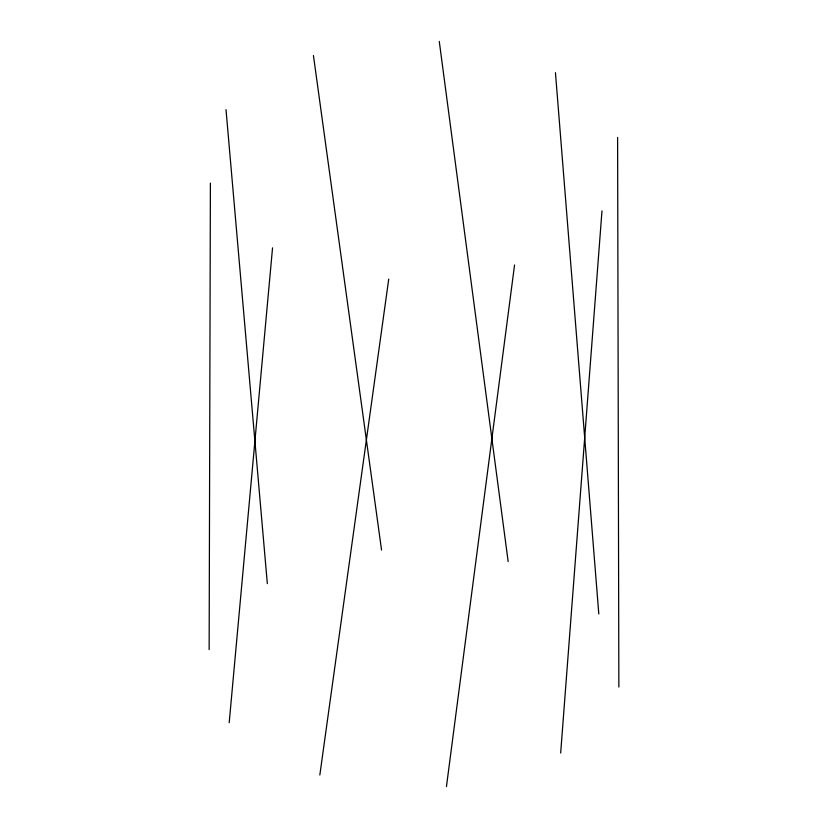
<?xml version="1.0" encoding="UTF-8"?>
<svg xmlns="http://www.w3.org/2000/svg" width="828" height="828" viewBox="0 0 828 828"><rect width="100%" height="100%" fill="white"/><g stroke="black" fill="none" stroke-linecap="round" stroke-linejoin="round"><path stroke-width="1.24" d="M209.142 649.587L210.395 183.112M560.67 753.004L601.987 210.871M229.19 722.689L272.547 247.841M446.447 786.6L514.561 264.991M319.836 775.018L388.725 279.119M313.439 55.517L381.553 550.051M439.275 41.4L508.164 561.622M226.013 109.648L267.33 583.647M555.453 72.678L598.81 613.962M617.605 137.407L618.858 687.054"/></g></svg>
